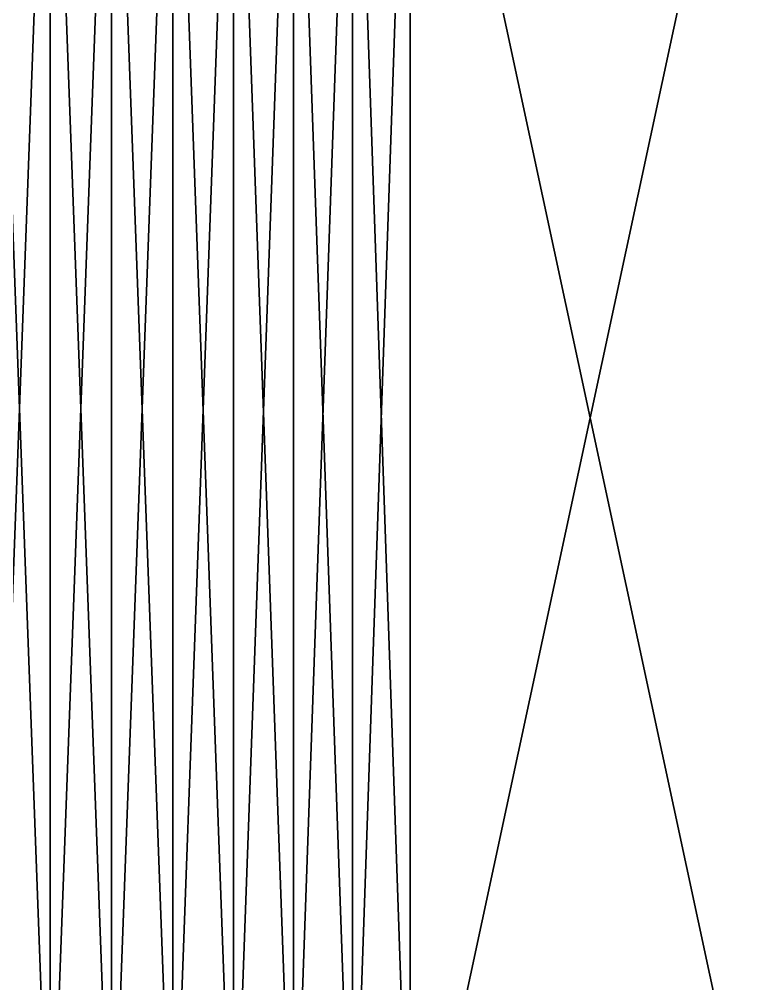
# Model space of a CAD drawing. Header units: millimetres. Extents: x 779 to 931, y 271 to 417.
# Drawn here: x 871.33 to 872.348, y 358.518 to 359.858 of the extents above; entities that cross this region are included whole.
import ezdxf

# ---------------------------------------------------------------- set-up
doc = ezdxf.new("R2010")
doc.units = ezdxf.units.MM

msp = doc.modelspace()

# ---------------------------------------------------------------- linework, layer by layer
at = {"extrusion": (1, -1.22465e-16, -1.83697e-16)}
for p, q in [((871.3732, 360.4694, 22.7467), (871.3732, 358.1659, 22.4434)), ((871.3732, 358.1659, 5.2499), (871.3732, 360.4694, 4.9467)), ((871.4586, 360.4694, 22.7495), (871.4586, 358.1651, 22.4461)), ((871.4586, 358.1651, 5.2472), (871.4586, 360.4694, 4.9439)), ((871.5437, 360.4694, 22.7579), (871.5437, 358.163, 22.4543)), ((871.5437, 358.163, 5.2391), (871.5437, 360.4694, 4.9354)), ((871.6281, 360.4694, 22.7719), (871.6281, 358.1593, 22.4678)), ((871.6281, 358.1593, 5.2255), (871.6281, 360.4694, 4.9214)), ((871.7114, 360.4694, 22.7914), (871.7114, 358.1543, 22.4866)), ((871.7114, 358.1543, 5.2067), (871.7114, 360.4694, 4.9019)), ((871.7932, 360.4694, 22.8164), (871.7932, 358.1478, 22.5108)), ((871.7932, 358.1478, 5.1826), (871.7932, 360.4694, 4.8769)), ((871.8732, 360.4694, 22.8467), (871.8732, 358.14, 22.54)), ((871.8732, 358.14, 5.1533), (871.8732, 360.4694, 4.8467))]:
    msp.add_line(p, q, dxfattribs=at)

# ---------------------------------------------------------------- meshes
at = {"color": 160, "true_color": 0x3232ff}
mesh = msp.add_polyface(dxfattribs=at)
corners = [(871.3732, 358.1659, 22.4434), (871.2877, 360.4694, 22.7495), (871.2877, 358.1651, 22.4461), (871.3732, 360.4694, 22.7467)]
mesh.append_faces([[corners[k] for k in face] for face in [(0, 1, 2), (1, 0, 3)]], dxfattribs={"vtx0": -1, "color": 160})
mesh = msp.add_polyface(dxfattribs=at)
corners = [(871.3732, 360.4694, 4.9467), (871.2877, 358.1651, 5.2472), (871.2877, 360.4694, 4.9439), (871.3732, 358.1659, 5.2499)]
mesh.append_faces([[corners[k] for k in face] for face in [(0, 1, 2), (1, 0, 3)]], dxfattribs={"vtx0": -1, "color": 160})
mesh = msp.add_polyface(dxfattribs=at)
corners = [(871.4586, 358.1651, 22.4461), (871.3732, 360.4694, 22.7467), (871.3732, 358.1659, 22.4434), (871.4586, 360.4694, 22.7495)]
mesh.append_faces([[corners[k] for k in face] for face in [(0, 1, 2), (1, 0, 3)]], dxfattribs={"vtx0": -1, "color": 160})
mesh = msp.add_polyface(dxfattribs=at)
corners = [(871.4586, 360.4694, 4.9439), (871.3732, 358.1659, 5.2499), (871.3732, 360.4694, 4.9467), (871.4586, 358.1651, 5.2472)]
mesh.append_faces([[corners[k] for k in face] for face in [(0, 1, 2), (1, 0, 3)]], dxfattribs={"vtx0": -1, "color": 160})
mesh = msp.add_polyface(dxfattribs=at)
corners = [(871.5437, 358.163, 22.4543), (871.4586, 360.4694, 22.7495), (871.4586, 358.1651, 22.4461), (871.5437, 360.4694, 22.7579)]
mesh.append_faces([[corners[k] for k in face] for face in [(0, 1, 2), (1, 0, 3)]], dxfattribs={"vtx0": -1, "color": 160})
mesh = msp.add_polyface(dxfattribs=at)
corners = [(871.5437, 360.4694, 4.9354), (871.4586, 358.1651, 5.2472), (871.4586, 360.4694, 4.9439), (871.5437, 358.163, 5.2391)]
mesh.append_faces([[corners[k] for k in face] for face in [(0, 1, 2), (1, 0, 3)]], dxfattribs={"vtx0": -1, "color": 160})
mesh = msp.add_polyface(dxfattribs=at)
corners = [(871.6281, 358.1593, 22.4678), (871.5437, 360.4694, 22.7579), (871.5437, 358.163, 22.4543), (871.6281, 360.4694, 22.7719)]
mesh.append_faces([[corners[k] for k in face] for face in [(0, 1, 2), (1, 0, 3)]], dxfattribs={"vtx0": -1, "color": 160})
mesh = msp.add_polyface(dxfattribs=at)
corners = [(871.6281, 360.4694, 4.9214), (871.5437, 358.163, 5.2391), (871.5437, 360.4694, 4.9354), (871.6281, 358.1593, 5.2255)]
mesh.append_faces([[corners[k] for k in face] for face in [(0, 1, 2), (1, 0, 3)]], dxfattribs={"vtx0": -1, "color": 160})
mesh = msp.add_polyface(dxfattribs=at)
corners = [(871.7114, 358.1543, 22.4866), (871.6281, 360.4694, 22.7719), (871.6281, 358.1593, 22.4678), (871.7114, 360.4694, 22.7914)]
mesh.append_faces([[corners[k] for k in face] for face in [(0, 1, 2), (1, 0, 3)]], dxfattribs={"vtx0": -1, "color": 160})
mesh = msp.add_polyface(dxfattribs=at)
corners = [(871.7114, 360.4694, 4.9019), (871.6281, 358.1593, 5.2255), (871.6281, 360.4694, 4.9214), (871.7114, 358.1543, 5.2067)]
mesh.append_faces([[corners[k] for k in face] for face in [(0, 1, 2), (1, 0, 3)]], dxfattribs={"vtx0": -1, "color": 160})
mesh = msp.add_polyface(dxfattribs=at)
corners = [(871.7932, 358.1478, 22.5108), (871.7114, 360.4694, 22.7914), (871.7114, 358.1543, 22.4866), (871.7932, 360.4694, 22.8164)]
mesh.append_faces([[corners[k] for k in face] for face in [(0, 1, 2), (1, 0, 3)]], dxfattribs={"vtx0": -1, "color": 160})
mesh = msp.add_polyface(dxfattribs=at)
corners = [(871.7932, 360.4694, 4.8769), (871.7114, 358.1543, 5.2067), (871.7114, 360.4694, 4.9019), (871.7932, 358.1478, 5.1826)]
mesh.append_faces([[corners[k] for k in face] for face in [(0, 1, 2), (1, 0, 3)]], dxfattribs={"vtx0": -1, "color": 160})
mesh = msp.add_polyface(dxfattribs=at)
corners = [(871.8732, 358.14, 22.54), (871.7932, 360.4694, 22.8164), (871.7932, 358.1478, 22.5108), (871.8732, 360.4694, 22.8467)]
mesh.append_faces([[corners[k] for k in face] for face in [(0, 1, 2), (1, 0, 3)]], dxfattribs={"vtx0": -1, "color": 160})
mesh = msp.add_polyface(dxfattribs=at)
corners = [(871.8732, 360.4694, 4.8467), (871.7932, 358.1478, 5.1826), (871.7932, 360.4694, 4.8769), (871.8732, 358.14, 5.1533)]
mesh.append_faces([[corners[k] for k in face] for face in [(0, 1, 2), (1, 0, 3)]], dxfattribs={"vtx0": -1, "color": 160})
mesh = msp.add_polyface(dxfattribs=at)
corners = [(872.3732, 358.14, 22.54), (871.8732, 360.4694, 22.8467), (871.8732, 358.14, 22.54), (872.3732, 360.4694, 22.8467)]
mesh.append_faces([[corners[k] for k in face] for face in [(0, 1, 2), (1, 0, 3)]], dxfattribs={"vtx0": -1, "color": 160})
mesh = msp.add_polyface(dxfattribs=at)
corners = [(872.3732, 360.4694, 4.8467), (871.8732, 358.14, 5.1533), (871.8732, 360.4694, 4.8467), (872.3732, 358.14, 5.1533)]
mesh.append_faces([[corners[k] for k in face] for face in [(0, 1, 2), (1, 0, 3)]], dxfattribs={"vtx0": -1, "color": 160})

doc.saveas('drawing.dxf')
